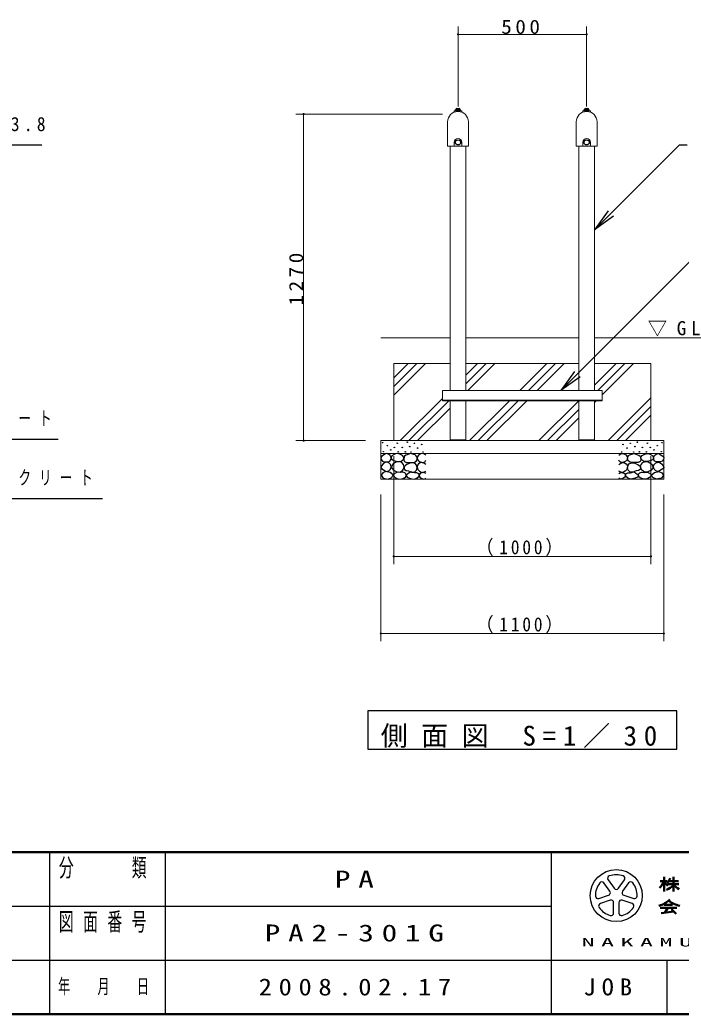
# Model space of a CAD drawing. Units: millimetres at full size, with parts at other scales. Extents: x -11724 to 0, y -1438 to 8010.
# Drawn here: x -4165 to -1595, y 0 to 3866 of the extents above; entities that cross this region are included whole.
import ezdxf

# ---------------------------------------------------------------- set-up
doc = ezdxf.new("R2010")
doc.units = ezdxf.units.MM
for name, color, linetype, lineweight in [('A3図枠', 7, 'Continuous', 25), ('線', 2, 'Continuous', 25), ('補助', 2, 'Continuous', 25)]:
    doc.layers.add(name, color=color, linetype=linetype, lineweight=lineweight)
doc.layers.add('図面プロファイル', color=7, linetype='Continuous')
doc.styles.add('ＭＳ ゴシック', font='')
doc.styles.get('ＭＳ ゴシック').set_extended_font_data('MS Gothic')

# ---------------------------------------------------------------- blocks, each defined once
blk = doc.blocks.new('dimension_origin')
at = {"color": 0, "linetype": 'Continuous', "lineweight": -2}
blk.add_circle((0, 0), 1.25, dxfattribs=at)

msp = doc.modelspace()

# ---------------------------------------------------------------- linework, layer by layer
at = {"layer": 'A3図枠', "lineweight": 50}
for p, q in [((-11550, 630), (0, 630)), ((-1677.03, 517.599), (-1648.68, 517.599)), ((-1660.83, 533.799), (-1660.83, 477.099)), ((-1647.465, 505.449), (-1604.13, 505.449)), ((-1643.057, 517.599), (-1605.75, 517.599)), ((-1624.38, 533.799), (-1624.38, 477.099)), ((-1677.03, 413.514), (-1612.23, 413.514)), ((-1672.951, 392.024), (-1623.377, 399.106)), ((-1660.83, 424.449), (-1628.43, 424.449)), ((-1646.976, 413.514), (-1658.662, 394.065)), ((-1632.48, 408.208), (-1614.295, 390.024)), ((-11550, 0), (0, 0))]:
    msp.add_line(p, q, dxfattribs=at)
at = {"layer": 'A3図枠', "color": 211}
for p, q in [((-4050, 630), (-4050, 0)), ((-2100, 630), (-2100, 0)), ((-5625, 420), (-2100, 420)), ((-7275, 210), (0, 210))]:
    msp.add_line(p, q, dxfattribs=at)
at = {"layer": 'A3図枠'}
for p, q in [((-3600, 630), (-3600, 0)), ((-1871.703, 477.496), (-1895.244, 509.897)), ((-1878.861, 521.799), (-1855.321, 489.399)), ((-1838.938, 489.399), (-1815.398, 521.799)), ((-1799.015, 509.897), (-1822.556, 477.496)), ((-1914.855, 449.54), (-1876.766, 461.916)), ((-1870.508, 442.657), (-1908.597, 430.281)), ((-1857.255, 392.979), (-1857.255, 433.027)), ((-1837.005, 433.027), (-1837.005, 392.979)), ((-1785.662, 430.281), (-1823.751, 442.657)), ((-1817.493, 461.916), (-1779.404, 449.54)), ((-1650, 210), (-1650, 0))]:
    msp.add_line(p, q, dxfattribs=at)
msp.add_circle((-1847.13, 460.899), 101.25, dxfattribs=at)
for centre, radius, start, end in [((-1847.13, 460.899), 81, 70.60155, 109.39847), ((-1847.13, 460.899), 81, 142.60154, 181.39846), ((-1903.435, 503.945), 10.125, 35.99999, 142.60154), ((-1870.67, 527.751), 10.125, 109.39847, 215.99997), ((-1823.589, 527.751), 10.125, 324, 70.60155), ((-1790.824, 503.945), 10.125, 37.39846, 143.99995), ((-1847.13, 460.899), 81, 358.60155, 37.39847), ((-1879.895, 471.545), 10.125, 287.99998, 35.99999), ((-1847.13, 495.35), 10.125, 215.99998, 324), ((-1814.364, 471.545), 10.125, 143.99996, 251.99999), ((-1917.983, 459.169), 10.125, 181.39848, 287.99997), ((-1905.468, 420.652), 10.125, 107.99999, 214.60154), ((-1867.38, 433.027), 10.125, 359.99997, 107.99999), ((-1826.88, 433.027), 10.125, 71.99997, 179.99999), ((-1788.791, 420.652), 10.125, 325.39847, 71.99996), ((-1776.276, 459.169), 10.125, 252.00001, 358.60156), ((-1847.13, 460.899), 81, 214.60156, 253.39848), ((-1867.38, 392.979), 10.125, 253.39847, 359.99997), ((-1826.88, 392.979), 10.125, 179.99999, 286.60154), ((-1847.13, 460.899), 81, 286.60155, 325.39847)]:
    msp.add_arc(centre, radius, start, end, dxfattribs=at)
at = {"layer": 'A3図枠', "lineweight": 50}
for centre, radius, start, end in [((-1723.983, 542.525), 68.538, 311.36185, 337.13638), ((-1601.496, 552.817), 70.354, 212.50346, 230.00631), ((-1691.207, 564.549), 91.022, 295.86917, 317.23866), ((-1680.067, 541.412), 44.009, 313.72108, 343.54317), ((-1557.552, 564.549), 91.022, 222.76131, 240.10806), ((-1706.94, 517.704), 99.609, 285.11261, 313.40619), ((-1583.101, 515.81), 95.76, 231.17281, 259.75506)]:
    msp.add_arc(centre, radius, start, end, dxfattribs=at)
at = {"layer": '線'}
for p, q in [((-2466.187, 3521.85), (-2458.187, 3521.85)), ((-1966.187, 3521.85), (-1958.187, 3521.85)), ((-2472.187, 3512), (-2472.187, 3514)), ((-2452.187, 3514), (-2472.187, 3514)), ((-2452.187, 3512), (-2472.187, 3512)), ((-2471.387, 3516.5), (-2452.987, 3516.5)), ((-2471.387, 3514), (-2471.387, 3516.5)), ((-2471.387, 3514), (-2452.987, 3514)), ((-2470.837, 3516.5), (-2470.837, 3517.5)), ((-2470.837, 3517.5), (-2453.537, 3517.5)), ((-2470.837, 3516.5), (-2453.537, 3516.5)), ((-2462.318, 3516.5), (-2462.988, 3514)), ((-2461.386, 3516.5), (-2462.056, 3514)), ((-2453.537, 3516.5), (-2453.537, 3517.5)), ((-2452.987, 3514), (-2452.987, 3516.5)), ((-2452.187, 3512), (-2452.187, 3514)), ((-1972.187, 3512), (-1972.187, 3514)), ((-1952.187, 3514), (-1972.187, 3514)), ((-1952.187, 3512), (-1972.187, 3512)), ((-1971.387, 3516.5), (-1952.987, 3516.5)), ((-1971.387, 3514), (-1971.387, 3516.5)), ((-1971.387, 3514), (-1952.987, 3514)), ((-1970.837, 3516.5), (-1970.837, 3517.5)), ((-1970.837, 3517.5), (-1953.537, 3517.5)), ((-1970.837, 3516.5), (-1953.537, 3516.5)), ((-1962.318, 3516.5), (-1962.988, 3514)), ((-1961.386, 3516.5), (-1962.056, 3514)), ((-1953.537, 3516.5), (-1953.537, 3517.5)), ((-1952.987, 3514), (-1952.987, 3516.5)), ((-1952.187, 3512), (-1952.187, 3514)), ((-2522.187, 2388), (-1902.187, 2388)), ((-2492.437, 2233), (-2431.937, 2233)), ((-1992.437, 2233), (-1931.937, 2233))]:
    msp.add_line(p, q, dxfattribs=at)
at = {"layer": '線', "color": 7, "lineweight": 13}
for p, q in [((-2477.187, 3511), (-2477.187, 3507.12)), ((-2476.187, 3512), (-2448.187, 3512)), ((-2447.187, 3511), (-2447.187, 3507.12)), ((-1977.187, 3511), (-1977.187, 3507.12)), ((-1976.187, 3512), (-1948.187, 3512)), ((-1947.187, 3511), (-1947.187, 3507.12)), ((-2502.687, 3375.75), (-2502.687, 3469.5)), ((-2421.687, 3375.75), (-2421.687, 3469.5)), ((-2002.687, 3375.75), (-2002.687, 3469.5)), ((-1921.687, 3375.75), (-1921.687, 3469.5)), ((-2501.687, 3374.75), (-2422.687, 3374.75)), ((-2492.437, 2425), (-2492.437, 3374.75)), ((-2477.187, 3374.75), (-2477.187, 3389.75)), ((-2447.187, 3374.75), (-2447.187, 3389.75)), ((-2431.937, 2425), (-2431.937, 3374.75)), ((-2001.687, 3374.75), (-1922.687, 3374.75)), ((-1992.437, 2425), (-1992.437, 3374.75)), ((-1977.187, 3374.75), (-1977.187, 3389.75)), ((-1947.187, 3374.75), (-1947.187, 3389.75)), ((-1931.937, 2425), (-1931.937, 3374.75)), ((-2492.437, 2630), (-2762.187, 2630)), ((-1992.437, 2630), (-2431.937, 2630)), ((-1412.187, 2630), (-1931.937, 2630)), ((-2492.437, 2530), (-2712.187, 2530)), ((-2712.187, 2530), (-2712.187, 2230)), ((-1992.437, 2530), (-2431.937, 2530)), ((-1712.187, 2530), (-1931.937, 2530)), ((-1712.187, 2230), (-1712.187, 2530)), ((-2522.187, 2425), (-2522.187, 2385)), ((-2522.187, 2425), (-1902.187, 2425)), ((-1902.187, 2425), (-1902.187, 2385)), ((-2522.187, 2385), (-1902.187, 2385)), ((-2492.437, 2230), (-2492.437, 2385)), ((-2431.937, 2230), (-2431.937, 2385)), ((-1992.437, 2230), (-1992.437, 2385)), ((-1931.937, 2230), (-1931.937, 2385)), ((-2762.187, 2230), (-2762.187, 2180)), ((-1662.187, 2230), (-2762.187, 2230)), ((-2492.437, 2230), (-2431.937, 2230)), ((-1992.437, 2230), (-1931.937, 2230)), ((-1662.187, 2180), (-1662.187, 2230)), ((-2762.187, 2180), (-2762.187, 2080)), ((-1662.187, 2180), (-2762.187, 2180)), ((-1662.187, 2080), (-1662.187, 2180)), ((-2762.187, 2080), (-1662.187, 2080))]:
    msp.add_line(p, q, dxfattribs=at)
at = {"layer": '線'}
for centre in [(-2462.187, 3389.75), (-1962.187, 3389.75)]:
    msp.add_circle(centre, 10, dxfattribs=at)
for centre, start, end in [((-2462.187, 3512.914), 114.11411, 152.06758), ((-2462.187, 3512.914), 27.93242, 65.88589), ((-1962.187, 3512.914), 114.11411, 152.06758), ((-1962.187, 3512.914), 27.93242, 65.88589)]:
    msp.add_arc(centre, 9.791, start, end, dxfattribs=at)
at = {"layer": '線', "color": 7, "lineweight": 13}
for centre, radius, start, end in [((-2462.187, 3469.5), 40.5, 0, 180), ((-2476.187, 3511), 1, 90, 180), ((-2448.187, 3511), 1, 0, 90), ((-1962.187, 3469.5), 40.5, 0, 180), ((-1976.187, 3511), 1, 90, 180), ((-1948.187, 3511), 1, 0, 90), ((-2462.187, 3389.75), 15, 0, 180), ((-1962.187, 3389.75), 15, 0, 180), ((-2501.687, 3375.75), 1, 180, 270), ((-2422.687, 3375.75), 1, 270, 0), ((-2001.687, 3375.75), 1, 180, 270), ((-1922.687, 3375.75), 1, 270, 0)]:
    msp.add_arc(centre, radius, start, end, dxfattribs=at)
at = {"layer": '補助', "lineweight": 13}
for p, q in [((-2462.187, 3529.75), (-2462.187, 3840)), ((-1962.187, 3529.75), (-1962.187, 3840)), ((-2462.187, 3810), (-1962.187, 3810)), ((-2522.187, 3500), (-3092.187, 3500)), ((-3062.187, 2230), (-3062.187, 3500)), ((-2712.187, 2406.559), (-2588.746, 2530)), ((-2712.187, 2440.235), (-2622.422, 2530)), ((-2712.187, 2473.911), (-2656.098, 2530)), ((-2431.937, 2451.077), (-2353.014, 2530)), ((-2431.937, 2484.753), (-2386.69, 2530)), ((-2424.338, 2425), (-2319.338, 2530)), ((-2222.283, 2425), (-2117.283, 2530)), ((-2188.607, 2425), (-2083.607, 2530)), ((-2154.931, 2425), (-2049.931, 2530)), ((-1931.937, 2445.938), (-1847.875, 2530)), ((-1919.199, 2425), (-1814.199, 2530)), ((-1902.187, 2408.336), (-1780.523, 2530)), ((-2686.69, 2230), (-2522.187, 2394.503)), ((-2653.014, 2230), (-2498.014, 2385)), ((-2417.283, 2230), (-2262.283, 2385)), ((-2383.607, 2230), (-2228.607, 2385)), ((-2349.931, 2230), (-2194.931, 2385)), ((-2147.875, 2230), (-1992.875, 2385)), ((-1931.937, 2378.586), (-1925.523, 2385)), ((-1878.467, 2230), (-1712.187, 2396.28)), ((-1844.791, 2230), (-1712.187, 2362.604)), ((-2619.338, 2230), (-2492.437, 2356.901)), ((-2114.199, 2230), (-1992.437, 2351.762)), ((-1811.115, 2230), (-1712.187, 2328.928)), ((-2080.523, 2230), (-1992.437, 2318.086)), ((-2822.187, 2230), (-3092.187, 2230)), ((-2712.187, 2170), (-2712.187, 1750)), ((-1712.187, 2170), (-1712.187, 1750)), ((-2762.187, 2020), (-2762.187, 1450)), ((-1662.187, 2020), (-1662.187, 1450)), ((-1712.187, 1780), (-2712.187, 1780)), ((-1662.187, 1480), (-2762.187, 1480))]:
    msp.add_line(p, q, dxfattribs=at)
at = {"layer": '補助'}
for p, q in [((-4571.812, 3380), (-4079.948, 3380)), ((-1868.297, 3113.515), (-1601.812, 3380)), ((-1601.812, 3380), (-1571.812, 3380)), ((-1878.904, 3124.121), (-1931.937, 3049.875)), ((-1931.937, 3049.875), (-1868.297, 3113.515)), ((-1857.691, 3102.908), (-1931.937, 3049.875)), ((-1998.547, 2488.64), (-1557.187, 2930)), ((-2009.154, 2499.246), (-2062.187, 2425)), ((-2062.187, 2425), (-1998.547, 2488.64)), ((-1987.941, 2478.033), (-2062.187, 2425)), ((-4482.187, 2235.662), (-4016.233, 2235.662)), ((-4482.187, 2005), (-3844.444, 2005))]:
    msp.add_line(p, q, dxfattribs=at)
for points in [[(-2739.738, 2179.402), (-2746.2, 2176.862), (-2752.412, 2173.382), (-2758.27, 2169.344), (-2761.918, 2163.877), (-2760.905, 2156.294), (-2755.897, 2149.935), (-2749.032, 2147.345), (-2741.322, 2147.084), (-2733.71, 2147.688), (-2727.381, 2150.252), (-2723.629, 2155.538), (-2722.312, 2161.976), (-2723.16, 2167.181), (-2726.114, 2172.115), (-2732.274, 2176.942)], [(-2700.314, 2179.493), (-2705.219, 2178.876), (-2710.856, 2176.79), (-2718.827, 2171.002), (-2722.478, 2164.086), (-2721.604, 2160.124), (-2717.883, 2155.707), (-2708.392, 2150.934), (-2698.422, 2149.49), (-2691.072, 2149.318), (-2683.556, 2150.842), (-2675.957, 2155.456), (-2672.204, 2161.653), (-2673.173, 2166.306), (-2677.88, 2171.654), (-2688.548, 2177.861)], [(-2648.495, 2179.699), (-2653.756, 2177.47), (-2659.235, 2175.224), (-2665.39, 2172.997), (-2670.154, 2169.854), (-2672.052, 2165.463), (-2672.481, 2159.83), (-2672.185, 2153.701), (-2669.796, 2148.553), (-2662.43, 2145.683), (-2653.328, 2145.331), (-2646.044, 2144.746), (-2638.829, 2144.436), (-2630.72, 2145.815), (-2624.33, 2149.627), (-2621.63, 2155.292), (-2621.287, 2161.799), (-2622.875, 2167.512), (-2625.941, 2172.002), (-2629.343, 2174.489), (-2633.996, 2176.477), (-2641.172, 2178.656)], [(-1775.879, 2179.699), (-1770.618, 2177.47), (-1765.139, 2175.224), (-1758.984, 2172.997), (-1754.22, 2169.854), (-1752.322, 2165.463), (-1751.893, 2159.83), (-1752.189, 2153.701), (-1754.578, 2148.553), (-1761.944, 2145.683), (-1771.046, 2145.331), (-1778.33, 2144.746), (-1785.545, 2144.436), (-1793.654, 2145.815), (-1800.044, 2149.627), (-1802.743, 2155.292), (-1803.087, 2161.799), (-1801.499, 2167.512), (-1798.433, 2172.002), (-1795.031, 2174.489), (-1790.378, 2176.477), (-1783.202, 2178.656)], [(-1724.06, 2179.493), (-1719.155, 2178.876), (-1713.518, 2176.79), (-1705.547, 2171.002), (-1701.895, 2164.086), (-1702.77, 2160.124), (-1706.49, 2155.707), (-1715.981, 2150.934), (-1725.952, 2149.49), (-1733.302, 2149.318), (-1740.818, 2150.842), (-1748.416, 2155.456), (-1752.17, 2161.653), (-1751.201, 2166.306), (-1746.494, 2171.654), (-1735.826, 2177.861)], [(-1684.635, 2179.402), (-1678.173, 2176.862), (-1671.961, 2173.382), (-1666.103, 2169.344), (-1662.456, 2163.877), (-1663.468, 2156.294), (-1668.476, 2149.935), (-1675.342, 2147.345), (-1683.051, 2147.084), (-1690.664, 2147.688), (-1696.993, 2150.252), (-1700.745, 2155.538), (-1702.062, 2161.976), (-1701.214, 2167.181), (-1698.26, 2172.115), (-1692.1, 2176.942)], [(-2742.273, 2146.45), (-2747.602, 2143.657), (-2753.046, 2139.479), (-2759.495, 2132.659), (-2761.918, 2125.855), (-2758.29, 2121.027), (-2751.779, 2116.666), (-2745.141, 2112.379), (-2738.471, 2110.329), (-2730.827, 2112.776), (-2724.53, 2119.201), (-2721.423, 2127.478), (-2722.945, 2135.994), (-2731.103, 2143.245)], [(-2713.018, 2115.163), (-2700.429, 2108.307), (-2687.07, 2107.324), (-2676.786, 2114.778), (-2671.933, 2126.515), (-2674.214, 2137.293), (-2681.123, 2145.436), (-2689.948, 2148.869), (-2701.125, 2147.598), (-2714.879, 2139.543), (-2720.857, 2128.678), (-2718.221, 2121.484)], [(-2649.499, 2143.084), (-2654.992, 2140.291), (-2660.581, 2137.138), (-2666.775, 2133.53), (-2671.122, 2128.759), (-2672.112, 2123.231), (-2670.041, 2117.677), (-2663.323, 2113.918), (-2655.175, 2112.271), (-2648.758, 2110.108), (-2642.471, 2107.946), (-2636.101, 2106.919), (-2629.497, 2108.487), (-2623.319, 2115.719), (-2621.388, 2125.786), (-2623.096, 2134.29), (-2628.416, 2140.922), (-2638.488, 2144.208)], [(-1774.875, 2143.084), (-1769.381, 2140.291), (-1763.793, 2137.138), (-1757.599, 2133.53), (-1753.251, 2128.759), (-1752.261, 2123.231), (-1754.333, 2117.677), (-1761.051, 2113.918), (-1769.199, 2112.271), (-1775.616, 2110.108), (-1781.903, 2107.946), (-1788.273, 2106.919), (-1794.877, 2108.487), (-1801.055, 2115.719), (-1802.985, 2125.786), (-1801.277, 2134.29), (-1795.958, 2140.922), (-1785.886, 2144.208)], [(-1711.356, 2115.163), (-1723.945, 2108.307), (-1737.304, 2107.324), (-1747.588, 2114.778), (-1752.44, 2126.515), (-1750.16, 2137.293), (-1743.25, 2145.436), (-1734.426, 2148.869), (-1723.249, 2147.598), (-1709.494, 2139.543), (-1703.517, 2128.678), (-1706.153, 2121.484)], [(-1682.101, 2146.45), (-1676.772, 2143.657), (-1671.328, 2139.479), (-1664.879, 2132.659), (-1662.456, 2125.855), (-1666.084, 2121.027), (-1672.595, 2116.666), (-1679.233, 2112.379), (-1685.903, 2110.329), (-1693.547, 2112.776), (-1699.844, 2119.201), (-1702.951, 2127.478), (-1701.428, 2135.994), (-1693.271, 2143.245)], [(-2743.092, 2110.517), (-2754.412, 2104.498), (-2761.223, 2095.683), (-2752.736, 2084.413), (-2734.301, 2080.299), (-2719.947, 2086.41), (-2714.522, 2096.782), (-2725.304, 2105.89)], [(-2685.989, 2106.373), (-2693.523, 2106.999), (-2701.666, 2105.562), (-2710.593, 2101.504), (-2714.91, 2096.102), (-2712.223, 2091.419), (-2706.261, 2086.912), (-2699.782, 2083.069), (-2692.476, 2080.695), (-2680.627, 2080.928), (-2670.312, 2085.02), (-2665.608, 2089.827), (-2663.554, 2095.561), (-2664.614, 2100.709), (-2668.69, 2105.292), (-2677.088, 2107.832)], [(-2643.682, 2108.205), (-2652.15, 2104.61), (-2659.089, 2099.826), (-2662.113, 2097.311), (-2663.954, 2093.88), (-2659.989, 2088.391), (-2650.169, 2084.149), (-2640.43, 2080.924), (-2631.249, 2080.365), (-2620.406, 2084.869), (-2613.679, 2092.528), (-2612.872, 2096.519), (-2614.22, 2100.908), (-2621.861, 2104.685), (-2631.519, 2105.502), (-2637.749, 2106.747)], [(-1780.692, 2108.205), (-1772.223, 2104.61), (-1765.285, 2099.826), (-1762.261, 2097.311), (-1760.42, 2093.88), (-1764.385, 2088.391), (-1774.205, 2084.149), (-1783.944, 2080.924), (-1793.125, 2080.365), (-1803.968, 2084.869), (-1810.694, 2092.528), (-1811.502, 2096.519), (-1810.154, 2100.908), (-1802.512, 2104.685), (-1792.855, 2105.502), (-1786.625, 2106.747)], [(-1738.385, 2106.373), (-1730.85, 2106.999), (-1722.708, 2105.562), (-1713.78, 2101.504), (-1709.464, 2096.102), (-1712.15, 2091.419), (-1718.113, 2086.912), (-1724.592, 2083.069), (-1731.898, 2080.695), (-1743.747, 2080.928), (-1754.062, 2085.02), (-1758.765, 2089.827), (-1760.82, 2095.561), (-1759.76, 2100.709), (-1755.684, 2105.292), (-1747.286, 2107.832)], [(-1681.282, 2110.517), (-1669.962, 2104.498), (-1663.151, 2095.683), (-1671.637, 2084.413), (-1690.073, 2080.299), (-1704.426, 2086.41), (-1709.852, 2096.782), (-1699.07, 2105.89)], [(-2812.187, 1180), (-2812.187, 1030), (-1612.187, 1030), (-1612.187, 1180)]]:
    msp.add_lwpolyline(points, close=True, dxfattribs=at)
for points in [[(-2587.187, 2173.299), (-2595.614, 2178.154), (-2604.297, 2179.636), (-2609.917, 2177.948), (-2615.07, 2174.249), (-2619.541, 2168.941), (-2621.407, 2162.209), (-2617.739, 2153.439), (-2609.683, 2147), (-2601.384, 2144.621), (-2594.158, 2145.733), (-2590.108, 2149.109), (-2587.187, 2153.654)], [(-1837.187, 2173.299), (-1828.76, 2178.154), (-1820.077, 2179.636), (-1814.457, 2177.948), (-1809.304, 2174.249), (-1804.832, 2168.941), (-1802.967, 2162.209), (-1806.635, 2153.439), (-1814.691, 2147), (-1822.99, 2144.621), (-1830.216, 2145.733), (-1834.266, 2149.109), (-1837.187, 2153.654)], [(-2587.504, 2137.178), (-2594.644, 2142.64), (-2602.713, 2145.099), (-2609.418, 2143.875), (-2615.386, 2140.03), (-2619.779, 2134.249), (-2621.407, 2127.039), (-2618.742, 2118.431), (-2612.535, 2111.513), (-2604.896, 2107.642), (-2597.326, 2106.761), (-2592.172, 2108.2), (-2587.504, 2110.88)], [(-1836.87, 2137.178), (-1829.73, 2142.64), (-1821.661, 2145.099), (-1814.956, 2143.875), (-1808.987, 2140.03), (-1804.595, 2134.249), (-1802.967, 2127.039), (-1805.631, 2118.431), (-1811.839, 2111.513), (-1819.478, 2107.642), (-1827.048, 2106.761), (-1832.202, 2108.2), (-1836.87, 2110.88)], [(-2587.187, 2102.642), (-2593.205, 2105.96), (-2600.495, 2106.761), (-2609.211, 2102.427), (-2613.485, 2095.671), (-2612.873, 2092.001), (-2610, 2087.75), (-2602.838, 2082.278), (-2595.425, 2080.462), (-2591.129, 2081.514), (-2587.187, 2083.631)], [(-1837.187, 2102.642), (-1831.168, 2105.96), (-1823.879, 2106.761), (-1815.163, 2102.427), (-1810.888, 2095.671), (-1811.501, 2092.001), (-1814.374, 2087.75), (-1821.536, 2082.278), (-1828.949, 2080.462), (-1833.245, 2081.514), (-1837.187, 2083.631)]]:
    msp.add_lwpolyline(points, dxfattribs=at)
for centre in [(-2755.581, 2222.177), (-2736.57, 2210.77), (-2709.638, 2203.483), (-2698.231, 2219.959), (-2678.691, 2203.549), (-2659.77, 2224.091), (-2649.769, 2207.063), (-2631.659, 2219.496), (-2603.278, 2215.172), (-1821.095, 2215.172), (-1792.714, 2219.496), (-1774.605, 2207.063), (-1764.604, 2224.091), (-1745.683, 2203.549), (-1726.143, 2219.959), (-1714.736, 2203.483), (-1687.804, 2210.77), (-1668.793, 2222.177), (-2752.412, 2187.323), (-2723.579, 2193.977), (-2694.746, 2186.373), (-2667.068, 2186.521), (-2644.904, 2185.98), (-2619.496, 2200.846), (-2597.873, 2185.98), (-1826.501, 2185.98), (-1804.878, 2200.846), (-1779.47, 2185.98), (-1757.306, 2186.521), (-1729.628, 2186.373), (-1700.795, 2193.977), (-1671.961, 2187.323)]:
    msp.add_circle(centre, 1, dxfattribs=at)

# ---------------------------------------------------------------- block references
at = {"layer": '補助', "lineweight": 13, "xscale": 2, "yscale": 2}
for p in [(-2462.187, 3810), (-2712.187, 1780), (-2762.187, 1480)]:
    msp.add_blockref('dimension_origin', p, dxfattribs=at)
for p, rotation in [((-1962.187, 3810), 180), ((-3062.187, 3500), 270), ((-3062.187, 2230), 90), ((-1712.187, 1780), 180), ((-1662.187, 1480), 180)]:
    msp.add_blockref('dimension_origin', p, dxfattribs=dict(at, rotation=rotation))

# ---------------------------------------------------------------- texts
at = {"layer": 'A3図枠', "color": 4, "style": 'ＭＳ ゴシック'}
for s, insert, char_height, attachment_point in [('\\T1.64;\\W0.6;分\u3000\u3000類', (-3825, 605), 70.38, 2), ('\\T1.64;\\W0.6;図面番号', (-3825, 395), 70.38, 2), ('\\T1.5;\\W2.25;NAKAMURA\\~MFG.CORPORATION', (-1981.886, 262.5), 32.99, 7), ('\\T1.64;\\W0.6;年\u3000月\u3000日', (-3825, 105), 57.18, 5), ('\\T1.5;\\W1.05;JOB', (-1868.284, 105.152), 65.98, 5)]:
    msp.add_mtext(s, dxfattribs=dict(at, insert=insert, char_height=char_height, attachment_point=attachment_point))
at = {"layer": '図面プロファイル', "char_height": 65.98, "attachment_point": 5, "style": 'ＭＳ ゴシック'}
for s, insert in [('\\T1.5;\\W1.35;PA', (-2850, 525)), ('\\T1.5;\\W1.35;PA2-301G', (-2850, 315)), ('\\T1.5;\\W1.15;2008.02.17', (-2850, 105))]:
    msp.add_mtext(s, dxfattribs=dict(at, insert=insert))
at = {"layer": '補助', "style": 'ＭＳ ゴシック'}
for s, insert, char_height, attachment_point in [('\\T1.33;\\W1.1;500', (-2212.187, 3811), 54.99, 8), ('\\T1.5;\\W0.9;φ60.5×3.8', (-4580.062, 3488.75), 54.99, 1), ('\\T1.5;▽GL', (-1724.687, 2635), 54.99, 7), ('\\T1.64;\\W0.65;コンクリート', (-4490.437, 2344.412), 54.99, 1), ('\\T1.64;\\W0.65;均しコンクリート', (-4490.437, 2113.75), 54.99, 1), ('\\T1.33;\\W0.9;（1000）', (-2212.187, 1781), 54.99, 8), ('\\T1.33;\\W0.9;（1100）', (-2212.187, 1481), 54.99, 8), ('\\T1.5;側面図\\~S=1／30', (-2212.187, 1035), 76.98, 8)]:
    msp.add_mtext(s, dxfattribs=dict(at, insert=insert, char_height=char_height, attachment_point=attachment_point))
at = {"layer": '補助', "insert": (-3063.187, 2865), "char_height": 54.99, "attachment_point": 8, "rotation": 90, "style": 'ＭＳ ゴシック'}
msp.add_mtext('\\T1.33;\\W1.1;1270', dxfattribs=at)

doc.saveas('drawing.dxf')
